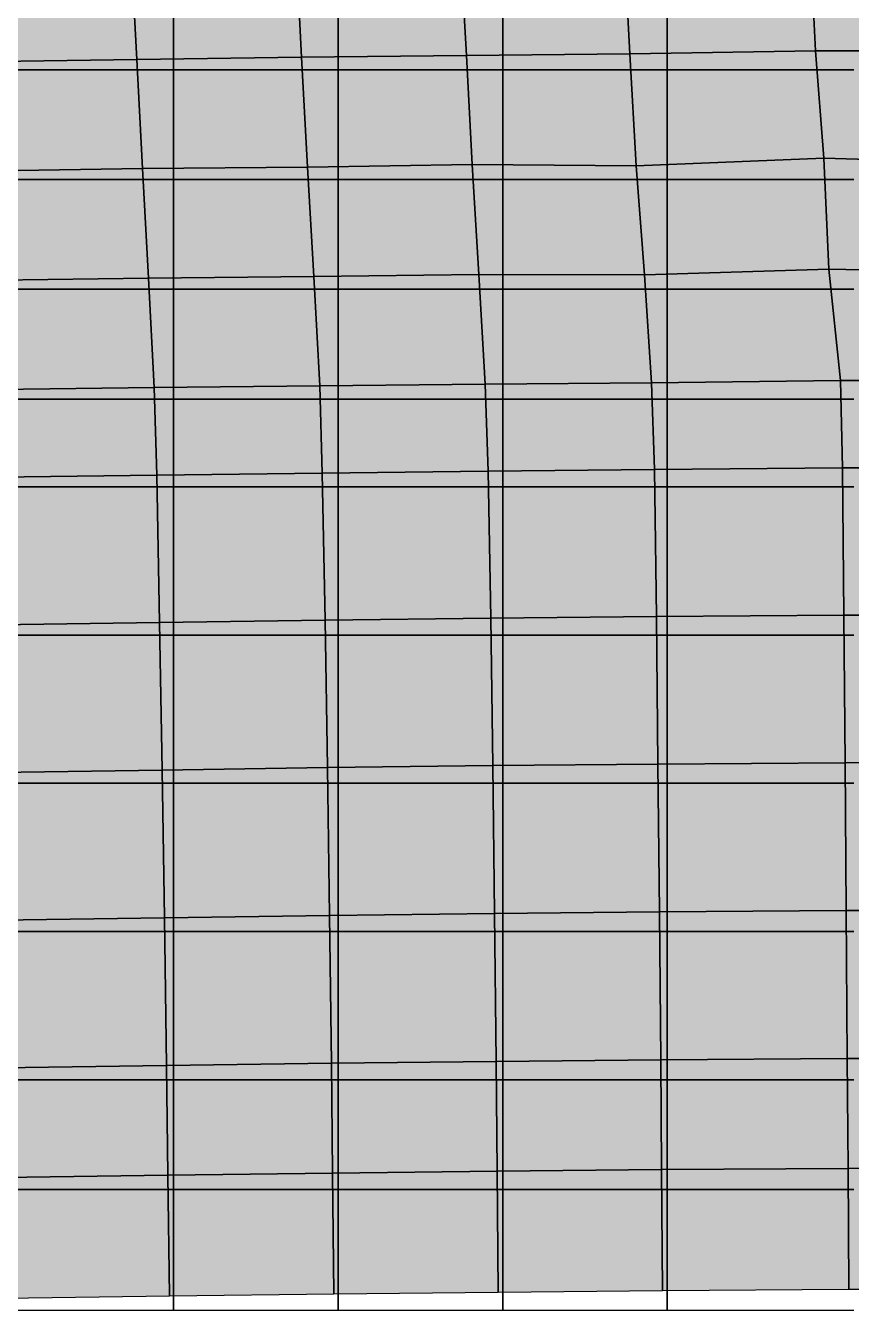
# Model space of a CAD drawing. Header units: inches. Extents: x -100 to 100, y -42 to 41.
# Drawn here: x 46.95 to 54.48, y -41.4 to -29.7 of the extents above; entities that cross this region are included whole.
import ezdxf

# ---------------------------------------------------------------- set-up
doc = ezdxf.new("R2010")
doc.units = ezdxf.units.IN
doc.header["$MEASUREMENT"] = 0
for name, color, linetype in [('Mesh-Ac1①', 7, 'Continuous'), ('Mesh-Acs', 7, 'Continuous'), ('Mesh-Ag1', 7, 'Continuous'), ('Mesh-Dc1', 7, 'Continuous'), ('Mesh-Dg1', 7, 'Continuous'), ('Mesh-Ds1', 7, 'Continuous'), ('Mesh-MPC', 7, 'Continuous'), ('Mesh-SCP(30%)_Ac1①', 7, 'Continuous'), ('Mesh-SCP(30%)_Acs', 7, 'Continuous'), ('Undeformed Mesh-Ag1', 7, 'Continuous'), ('Undeformed Mesh-Dc1', 7, 'Continuous'), ('Undeformed Mesh-Dg1', 7, 'Continuous'), ('Undeformed Mesh-Ds1', 7, 'Continuous'), ('Undeformed Mesh-SCP(30%)_Ac1①', 7, 'Continuous'), ('Undeformed Mesh-SCP(30%)_Acs', 7, 'Continuous')]:
    doc.layers.add(name, color=color, linetype=linetype)

msp = doc.modelspace()

# ---------------------------------------------------------------- linework, layer by layer
at = {"color": 7, "true_color": 0xffffff, "transparency": 33554687}
for p, q in [((54.1495, -29.9283), (54.1495, -29.9283)), ((54.2264, -30.9071), (54.2264, -30.9071)), ((54.2737, -31.9174), (54.2737, -31.9174)), ((54.3797, -32.9316), (54.3797, -32.9316))]:
    msp.add_line(p, q, dxfattribs=at)
for points in [[(46.3881, -28.43499), (47.9651, -30.0081), (47.8832, -28.40594)], [(49.3849, -28.3905), (47.8832, -28.40594), (47.9651, -30.0081)], [(49.3849, -28.3905), (47.9651, -30.0081), (49.4664, -29.9851)], [(50.8791, -28.3637), (49.3849, -28.3905), (49.4664, -29.9851)], [(50.8791, -28.3637), (49.4664, -29.9851), (50.9695, -29.9719)], [(50.8791, -28.3637), (52.4578, -29.9553), (52.3784, -28.3502)], [(50.8791, -28.3637), (50.9695, -29.9719), (52.4578, -29.9553)], [(52.3784, -28.3502), (54.1495, -29.9283), (54.0773, -28.3245)], [(52.3784, -28.3502), (52.4578, -29.9553), (54.1495, -29.9283)], [(56.1215, -29.9295), (56.0879, -28.3193), (54.0773, -28.3245)], [(56.1215, -29.9295), (54.0773, -28.3245), (54.1495, -29.9283)], [(46.3881, -28.43499), (46.4547, -30.02697), (47.9651, -30.0081)], [(54.2264, -30.9071), (54.1495, -29.9283), (52.4578, -29.9553)], [(54.1495, -29.9283), (54.2264, -30.9071), (56.2296, -30.9629)], [(54.1495, -29.9283), (56.2296, -30.9629), (56.1215, -29.9295)], [(46.4547, -30.02697), (48.0154, -31.00026), (47.9651, -30.0081)], [(46.4547, -30.02697), (46.5107, -31.0248), (48.0154, -31.00026)], [(48.0154, -31.00026), (49.4664, -29.9851), (47.9651, -30.0081)], [(48.0154, -31.00026), (49.5199, -30.989), (49.4664, -29.9851)], [(49.5199, -30.989), (50.9695, -29.9719), (49.4664, -29.9851)], [(49.5199, -30.989), (51.0223, -30.9643), (50.9695, -29.9719)], [(51.0223, -30.9643), (52.4578, -29.9553), (50.9695, -29.9719)], [(51.0223, -30.9643), (52.5158, -30.975), (52.4578, -29.9553)], [(54.2264, -30.9071), (52.4578, -29.9553), (52.5158, -30.975)], [(46.5107, -31.0248), (48.0723, -31.9997), (48.0154, -31.00026)], [(49.5199, -30.989), (48.0154, -31.00026), (48.0723, -31.9997)], [(49.5199, -30.989), (48.0723, -31.9997), (49.5777, -31.983)], [(51.0223, -30.9643), (49.5199, -30.989), (49.5777, -31.983)], [(51.0223, -30.9643), (49.5777, -31.983), (51.0811, -31.9665)], [(51.0223, -30.9643), (51.0811, -31.9665), (52.5925, -31.9696)], [(51.0223, -30.9643), (52.5925, -31.9696), (52.5158, -30.975)], [(54.2264, -30.9071), (52.5158, -30.975), (52.5925, -31.9696)], [(54.2264, -30.9071), (52.5925, -31.9696), (54.2737, -31.9174)], [(56.2701, -31.9527), (56.2296, -30.9629), (54.2264, -30.9071)], [(56.2701, -31.9527), (54.2264, -30.9071), (54.2737, -31.9174)], [(46.5107, -31.0248), (46.5661, -32.01807), (48.0723, -31.9997)], [(52.5925, -31.9696), (54.3797, -32.9316), (54.2737, -31.9174)], [(56.40278, -32.9287), (56.2701, -31.9527), (54.2737, -31.9174)], [(56.40278, -32.9287), (54.2737, -31.9174), (54.3797, -32.9316)], [(46.6193, -33.0154), (48.0723, -31.9997), (46.5661, -32.01807)], [(46.6193, -33.0154), (48.1241, -32.995), (48.0723, -31.9997)], [(48.1241, -32.995), (49.5777, -31.983), (48.0723, -31.9997)], [(48.1241, -32.995), (49.6318, -32.9789), (49.5777, -31.983)], [(49.6318, -32.9789), (51.0811, -31.9665), (49.5777, -31.983)], [(49.6318, -32.9789), (51.1397, -32.9631), (51.0811, -31.9665)], [(51.1397, -32.9631), (52.5925, -31.9696), (51.0811, -31.9665)], [(51.1397, -32.9631), (52.6575, -32.9534), (52.5925, -31.9696)], [(52.5925, -31.9696), (52.6575, -32.9534), (54.3797, -32.9316)], [(46.6193, -33.0154), (48.1474, -33.792), (48.1241, -32.995)], [(48.1474, -33.792), (49.6318, -32.9789), (48.1241, -32.995)], [(48.1474, -33.792), (49.655, -33.7736), (49.6318, -32.9789)], [(49.655, -33.7736), (51.1397, -32.9631), (49.6318, -32.9789)], [(49.655, -33.7736), (51.1673, -33.7576), (51.1397, -32.9631)], [(51.1673, -33.7576), (52.6575, -32.9534), (51.1397, -32.9631)], [(51.1673, -33.7576), (52.6826, -33.7411), (52.6575, -32.9534)], [(52.6826, -33.7411), (54.3797, -32.9316), (52.6575, -32.9534)], [(52.6826, -33.7411), (54.3968, -33.7267), (54.3797, -32.9316)], [(56.41063, -33.7188), (56.40278, -32.9287), (54.3797, -32.9316)], [(56.41063, -33.7188), (54.3797, -32.9316), (54.3968, -33.7267)], [(46.6193, -33.0154), (46.6411, -33.81237), (48.1474, -33.792)], [(46.6411, -33.81237), (48.1721, -35.1356), (48.1474, -33.792)], [(46.6411, -33.81237), (46.6664, -35.15799), (48.1721, -35.1356)], [(48.1474, -33.792), (49.681, -35.1151), (49.655, -33.7736)], [(48.1474, -33.792), (48.1721, -35.1356), (49.681, -35.1151)], [(49.655, -33.7736), (51.1912, -35.096), (51.1673, -33.7576)], [(49.655, -33.7736), (49.681, -35.1151), (51.1912, -35.096)], [(51.1912, -35.096), (52.6826, -33.7411), (51.1673, -33.7576)], [(51.1912, -35.096), (52.7006, -35.0805), (52.6826, -33.7411)], [(52.6826, -33.7411), (54.40978, -35.0689), (54.3968, -33.7267)], [(52.6826, -33.7411), (52.7006, -35.0805), (54.40978, -35.0689)], [(56.4201, -35.0603), (56.41063, -33.7188), (54.3968, -33.7267)], [(56.4201, -35.0603), (54.3968, -33.7267), (54.40978, -35.0689)], [(49.70277, -36.4574), (51.1912, -35.096), (49.681, -35.1151)], [(49.70277, -36.4574), (51.20926, -36.4388), (51.1912, -35.096)], [(51.20926, -36.4388), (52.7006, -35.0805), (51.1912, -35.096)], [(51.20926, -36.4388), (52.71487, -36.4242), (52.7006, -35.0805)], [(52.7006, -35.0805), (54.42135, -36.4127), (54.40978, -35.0689)], [(52.7006, -35.0805), (52.71487, -36.4242), (54.42135, -36.4127)], [(56.42847, -36.4047), (56.4201, -35.0603), (54.40978, -35.0689)], [(56.42847, -36.4047), (54.40978, -35.0689), (54.42135, -36.4127)], [(46.6892, -36.50291), (48.1721, -35.1356), (46.6664, -35.15799)], [(46.6892, -36.50291), (48.1961, -36.4793), (48.1721, -35.1356)], [(48.1961, -36.4793), (49.681, -35.1151), (48.1721, -35.1356)], [(48.1961, -36.4793), (49.70277, -36.4574), (49.681, -35.1151)], [(46.71144, -37.8473), (48.1961, -36.4793), (46.6892, -36.50291)], [(46.71144, -37.8473), (48.21674, -37.824), (48.1961, -36.4793)], [(48.1961, -36.4793), (49.72127, -37.8026), (49.70277, -36.4574)], [(48.1961, -36.4793), (48.21674, -37.824), (49.72127, -37.8026)], [(49.70277, -36.4574), (51.22473, -37.7846), (51.20926, -36.4388)], [(49.70277, -36.4574), (49.72127, -37.8026), (51.22473, -37.7846)], [(51.22473, -37.7846), (52.71487, -36.4242), (51.20926, -36.4388)], [(51.22473, -37.7846), (52.72813, -37.7703), (52.71487, -36.4242)], [(52.71487, -36.4242), (54.43159, -37.7588), (54.42135, -36.4127)], [(52.71487, -36.4242), (52.72813, -37.7703), (54.43159, -37.7588)], [(56.43582, -37.751), (56.42847, -36.4047), (54.42135, -36.4127)], [(56.43582, -37.751), (54.42135, -36.4127), (54.43159, -37.7588)], [(51.22473, -37.7846), (49.72127, -37.8026), (49.73802, -39.1502)], [(51.22473, -37.7846), (49.73802, -39.1502), (51.23936, -39.1327)], [(51.22473, -37.7846), (52.73994, -39.1186), (52.72813, -37.7703)], [(51.22473, -37.7846), (51.23936, -39.1327), (52.73994, -39.1186)], [(52.72813, -37.7703), (54.44073, -39.1071), (54.43159, -37.7588)], [(52.72813, -37.7703), (52.73994, -39.1186), (54.44073, -39.1071)], [(54.44073, -39.1071), (56.43582, -37.751), (54.43159, -37.7588)], [(54.44073, -39.1071), (56.44179, -39.0991), (56.43582, -37.751)], [(46.71144, -37.8473), (48.23598, -39.1705), (48.21674, -37.824)], [(46.71144, -37.8473), (46.73204, -39.1924), (48.23598, -39.1705)], [(49.72127, -37.8026), (48.21674, -37.824), (48.23598, -39.1705)], [(49.72127, -37.8026), (48.23598, -39.1705), (49.73802, -39.1502)], [(46.74587, -40.1901), (48.23598, -39.1705), (46.73204, -39.1924)], [(46.74587, -40.1901), (48.24743, -40.1691), (48.23598, -39.1705)], [(48.24743, -40.1691), (49.73802, -39.1502), (48.23598, -39.1705)], [(48.24743, -40.1691), (49.74834, -40.1496), (49.73802, -39.1502)], [(49.74834, -40.1496), (51.23936, -39.1327), (49.73802, -39.1502)], [(49.74834, -40.1496), (51.24826, -40.1325), (51.23936, -39.1327)], [(51.23936, -39.1327), (52.74801, -40.1186), (52.73994, -39.1186)], [(51.23936, -39.1327), (51.24826, -40.1325), (52.74801, -40.1186)], [(52.74801, -40.1186), (54.44073, -39.1071), (52.73994, -39.1186)], [(52.74801, -40.1186), (54.44731, -40.107), (54.44073, -39.1071)], [(56.44179, -39.0991), (54.44073, -39.1071), (54.44731, -40.107)], [(56.44179, -39.0991), (54.44731, -40.107), (56.4467, -40.0989)], [(51.24826, -40.1325), (49.74834, -40.1496), (49.76147, -41.2502)], [(51.24826, -40.1325), (49.76147, -41.2502), (51.25944, -41.2334)], [(51.24826, -40.1325), (52.75709, -41.2196), (52.74801, -40.1186)], [(51.24826, -40.1325), (51.25944, -41.2334), (52.75709, -41.2196)], [(54.44731, -40.107), (52.74801, -40.1186), (52.75709, -41.2196)], [(54.44731, -40.107), (52.75709, -41.2196), (54.45461, -41.208)], [(56.4467, -40.0989), (54.44731, -40.107), (54.45461, -41.208)], [(56.4467, -40.0989), (54.45461, -41.208), (56.45185, -41.1997)], [(48.24743, -40.1691), (46.74587, -40.1901), (46.76449, -41.2895)], [(48.24743, -40.1691), (46.76449, -41.2895), (48.26348, -41.2693)], [(49.74834, -40.1496), (48.24743, -40.1691), (48.26348, -41.2693)], [(49.74834, -40.1496), (48.26348, -41.2693), (49.76147, -41.2502)]]:
    msp.add_solid(points, dxfattribs=at)
at = {"layer": 'Mesh-Ac1①', "color": 18, "true_color": 0x000000, "transparency": 33554559}
for p, q in [((54.0773, -28.3245), (54.1495, -29.9283)), ((54.1495, -29.9283), (56.1215, -29.9295))]:
    msp.add_line(p, q, dxfattribs=at)
at = {"layer": 'Mesh-Acs', "color": 18, "true_color": 0x000000, "transparency": 33554559}
for p, q in [((54.1495, -29.9283), (54.2264, -30.9071)), ((56.1215, -29.9295), (54.1495, -29.9283)), ((56.2296, -30.9629), (54.2264, -30.9071)), ((54.2264, -30.9071), (54.2737, -31.9174)), ((54.2264, -30.9071), (56.2296, -30.9629)), ((56.2701, -31.9527), (54.2737, -31.9174)), ((54.2737, -31.9174), (54.3797, -32.9316)), ((54.2737, -31.9174), (56.2701, -31.9527)), ((54.3797, -32.9316), (56.40278, -32.9287))]:
    msp.add_line(p, q, dxfattribs=at)
at = {"layer": 'Mesh-Ag1', "color": 18, "true_color": 0x000000, "transparency": 33554559}
for p, q in [((48.1241, -32.995), (46.6193, -33.0154)), ((49.6318, -32.9789), (48.1241, -32.995)), ((48.1474, -33.792), (48.1241, -32.995)), ((48.1241, -32.995), (48.1474, -33.792)), ((51.1397, -32.9631), (49.6318, -32.9789)), ((49.655, -33.7736), (49.6318, -32.9789)), ((49.6318, -32.9789), (49.655, -33.7736)), ((52.6575, -32.9534), (51.1397, -32.9631)), ((51.1673, -33.7576), (51.1397, -32.9631)), ((51.1397, -32.9631), (51.1673, -33.7576)), ((54.3797, -32.9316), (52.6575, -32.9534)), ((52.6826, -33.7411), (52.6575, -32.9534)), ((52.6575, -32.9534), (52.6826, -33.7411)), ((56.40278, -32.9287), (54.3797, -32.9316)), ((54.3968, -33.7267), (54.3797, -32.9316)), ((54.3797, -32.9316), (54.3968, -33.7267)), ((46.6411, -33.81237), (48.1474, -33.792)), ((48.1474, -33.792), (49.655, -33.7736)), ((49.655, -33.7736), (51.1673, -33.7576)), ((51.1673, -33.7576), (52.6826, -33.7411)), ((52.6826, -33.7411), (54.3968, -33.7267)), ((54.3968, -33.7267), (56.41063, -33.7188))]:
    msp.add_line(p, q, dxfattribs=at)
at = {"layer": 'Mesh-Dc1', "color": 18, "true_color": 0x000000, "transparency": 33554559}
for p, q in [((48.1474, -33.792), (46.6411, -33.81237)), ((49.655, -33.7736), (48.1474, -33.792)), ((48.1721, -35.1356), (48.1474, -33.792)), ((48.1474, -33.792), (48.1721, -35.1356)), ((51.1673, -33.7576), (49.655, -33.7736)), ((49.681, -35.1151), (49.655, -33.7736)), ((49.655, -33.7736), (49.681, -35.1151)), ((52.6826, -33.7411), (51.1673, -33.7576)), ((51.1912, -35.096), (51.1673, -33.7576)), ((51.1673, -33.7576), (51.1912, -35.096)), ((54.3968, -33.7267), (52.6826, -33.7411)), ((52.7006, -35.0805), (52.6826, -33.7411)), ((52.6826, -33.7411), (52.7006, -35.0805)), ((56.41063, -33.7188), (54.3968, -33.7267)), ((54.40978, -35.0689), (54.3968, -33.7267)), ((54.3968, -33.7267), (54.40978, -35.0689)), ((51.1912, -35.096), (49.681, -35.1151)), ((49.681, -35.1151), (51.1912, -35.096)), ((52.7006, -35.0805), (51.1912, -35.096)), ((51.1912, -35.096), (52.7006, -35.0805)), ((51.20926, -36.4388), (51.1912, -35.096)), ((51.1912, -35.096), (51.20926, -36.4388)), ((54.40978, -35.0689), (52.7006, -35.0805)), ((52.7006, -35.0805), (54.40978, -35.0689)), ((52.71487, -36.4242), (52.7006, -35.0805)), ((52.7006, -35.0805), (52.71487, -36.4242)), ((56.4201, -35.0603), (54.40978, -35.0689)), ((54.40978, -35.0689), (56.4201, -35.0603)), ((54.42135, -36.4127), (54.40978, -35.0689)), ((54.40978, -35.0689), (54.42135, -36.4127)), ((48.1721, -35.1356), (46.6664, -35.15799)), ((46.6664, -35.15799), (48.1721, -35.1356)), ((49.681, -35.1151), (48.1721, -35.1356)), ((48.1721, -35.1356), (49.681, -35.1151)), ((48.1961, -36.4793), (48.1721, -35.1356)), ((48.1721, -35.1356), (48.1961, -36.4793)), ((49.70277, -36.4574), (49.681, -35.1151)), ((49.681, -35.1151), (49.70277, -36.4574)), ((46.6892, -36.50291), (48.1961, -36.4793)), ((48.1961, -36.4793), (46.6892, -36.50291)), ((49.70277, -36.4574), (48.1961, -36.4793)), ((48.1961, -36.4793), (49.70277, -36.4574)), ((48.21674, -37.824), (48.1961, -36.4793)), ((48.1961, -36.4793), (48.21674, -37.824)), ((51.20926, -36.4388), (49.70277, -36.4574)), ((49.70277, -36.4574), (51.20926, -36.4388)), ((49.72127, -37.8026), (49.70277, -36.4574)), ((49.70277, -36.4574), (49.72127, -37.8026)), ((52.71487, -36.4242), (51.20926, -36.4388)), ((51.20926, -36.4388), (52.71487, -36.4242)), ((51.22473, -37.7846), (51.20926, -36.4388)), ((51.20926, -36.4388), (51.22473, -37.7846)), ((54.42135, -36.4127), (52.71487, -36.4242)), ((52.71487, -36.4242), (54.42135, -36.4127)), ((52.72813, -37.7703), (52.71487, -36.4242)), ((52.71487, -36.4242), (52.72813, -37.7703)), ((56.42847, -36.4047), (54.42135, -36.4127)), ((54.42135, -36.4127), (56.42847, -36.4047)), ((54.43159, -37.7588), (54.42135, -36.4127)), ((54.42135, -36.4127), (54.43159, -37.7588)), ((51.22473, -37.7846), (49.72127, -37.8026)), ((49.72127, -37.8026), (51.22473, -37.7846)), ((52.72813, -37.7703), (51.22473, -37.7846)), ((51.22473, -37.7846), (52.72813, -37.7703)), ((51.23936, -39.1327), (51.22473, -37.7846)), ((51.22473, -37.7846), (51.23936, -39.1327)), ((54.43159, -37.7588), (52.72813, -37.7703)), ((52.72813, -37.7703), (54.43159, -37.7588)), ((52.73994, -39.1186), (52.72813, -37.7703)), ((52.72813, -37.7703), (52.73994, -39.1186)), ((56.43582, -37.751), (54.43159, -37.7588)), ((54.43159, -37.7588), (56.43582, -37.751)), ((54.44073, -39.1071), (54.43159, -37.7588)), ((54.43159, -37.7588), (54.44073, -39.1071)), ((48.21674, -37.824), (46.71144, -37.8473)), ((46.71144, -37.8473), (48.21674, -37.824)), ((49.72127, -37.8026), (48.21674, -37.824)), ((48.21674, -37.824), (49.72127, -37.8026)), ((48.23598, -39.1705), (48.21674, -37.824)), ((48.21674, -37.824), (48.23598, -39.1705)), ((49.73802, -39.1502), (49.72127, -37.8026)), ((49.72127, -37.8026), (49.73802, -39.1502)), ((46.73204, -39.1924), (48.23598, -39.1705)), ((48.23598, -39.1705), (49.73802, -39.1502)), ((49.73802, -39.1502), (51.23936, -39.1327)), ((51.23936, -39.1327), (52.73994, -39.1186)), ((52.73994, -39.1186), (54.44073, -39.1071)), ((54.44073, -39.1071), (56.44179, -39.0991))]:
    msp.add_line(p, q, dxfattribs=at)
at = {"layer": 'Mesh-Dg1', "color": 18, "true_color": 0x000000, "transparency": 33554559}
for p, q in [((51.24826, -40.1325), (49.74834, -40.1496)), ((52.74801, -40.1186), (51.24826, -40.1325)), ((51.25944, -41.2334), (51.24826, -40.1325)), ((51.24826, -40.1325), (51.25944, -41.2334)), ((54.44731, -40.107), (52.74801, -40.1186)), ((52.75709, -41.2196), (52.74801, -40.1186)), ((52.74801, -40.1186), (52.75709, -41.2196)), ((56.4467, -40.0989), (54.44731, -40.107)), ((54.45461, -41.208), (54.44731, -40.107)), ((54.44731, -40.107), (54.45461, -41.208)), ((48.24743, -40.1691), (46.74587, -40.1901)), ((49.74834, -40.1496), (48.24743, -40.1691)), ((48.26348, -41.2693), (48.24743, -40.1691)), ((48.24743, -40.1691), (48.26348, -41.2693)), ((49.76147, -41.2502), (49.74834, -40.1496)), ((49.74834, -40.1496), (49.76147, -41.2502)), ((46.76449, -41.2895), (48.26348, -41.2693)), ((48.26348, -41.2693), (49.76147, -41.2502)), ((49.76147, -41.2502), (51.25944, -41.2334)), ((51.25944, -41.2334), (52.75709, -41.2196)), ((52.75709, -41.2196), (54.45461, -41.208)), ((54.45461, -41.208), (56.45185, -41.1997))]:
    msp.add_line(p, q, dxfattribs=at)
at = {"layer": 'Mesh-Ds1', "color": 18, "true_color": 0x000000, "transparency": 33554559}
for p, q in [((48.23598, -39.1705), (46.73204, -39.1924)), ((49.73802, -39.1502), (48.23598, -39.1705)), ((48.24743, -40.1691), (48.23598, -39.1705)), ((48.23598, -39.1705), (48.24743, -40.1691)), ((51.23936, -39.1327), (49.73802, -39.1502)), ((49.74834, -40.1496), (49.73802, -39.1502)), ((49.73802, -39.1502), (49.74834, -40.1496)), ((52.73994, -39.1186), (51.23936, -39.1327)), ((51.24826, -40.1325), (51.23936, -39.1327)), ((51.23936, -39.1327), (51.24826, -40.1325)), ((54.44073, -39.1071), (52.73994, -39.1186)), ((52.74801, -40.1186), (52.73994, -39.1186)), ((52.73994, -39.1186), (52.74801, -40.1186)), ((56.44179, -39.0991), (54.44073, -39.1071)), ((54.44731, -40.107), (54.44073, -39.1071)), ((54.44073, -39.1071), (54.44731, -40.107)), ((49.74834, -40.1496), (51.24826, -40.1325)), ((51.24826, -40.1325), (52.74801, -40.1186)), ((52.74801, -40.1186), (54.44731, -40.107)), ((54.44731, -40.107), (56.4467, -40.0989)), ((46.74587, -40.1901), (48.24743, -40.1691)), ((48.24743, -40.1691), (49.74834, -40.1496))]:
    msp.add_line(p, q, dxfattribs=at)
at = {"layer": 'Mesh-MPC', "color": 18, "true_color": 0x000000, "transparency": 33554559}
for p, q in [((54.1495, -29.9283), (54.1495, -29.9283)), ((54.2264, -30.9071), (54.2264, -30.9071)), ((54.2737, -31.9174), (54.2737, -31.9174)), ((54.3797, -32.9316), (54.3797, -32.9316))]:
    msp.add_line(p, q, dxfattribs=at)
at = {"layer": 'Mesh-SCP(30%)_Ac1①', "color": 18, "true_color": 0x000000, "transparency": 33554559}
for p, q in [((47.9651, -30.0081), (47.8832, -28.40594)), ((47.8832, -28.40594), (47.9651, -30.0081)), ((49.4664, -29.9851), (49.3849, -28.3905)), ((49.3849, -28.3905), (49.4664, -29.9851)), ((50.9695, -29.9719), (50.8791, -28.3637)), ((50.8791, -28.3637), (50.9695, -29.9719)), ((52.4578, -29.9553), (52.3784, -28.3502)), ((52.3784, -28.3502), (52.4578, -29.9553)), ((54.1495, -29.9283), (54.0773, -28.3245)), ((52.4578, -29.9553), (54.1495, -29.9283)), ((46.4547, -30.02697), (47.9651, -30.0081)), ((47.9651, -30.0081), (49.4664, -29.9851)), ((49.4664, -29.9851), (50.9695, -29.9719)), ((50.9695, -29.9719), (52.4578, -29.9553))]:
    msp.add_line(p, q, dxfattribs=at)
at = {"layer": 'Mesh-SCP(30%)_Acs', "color": 18, "true_color": 0x000000, "transparency": 33554559}
for p, q in [((54.1495, -29.9283), (52.4578, -29.9553)), ((54.2264, -30.9071), (54.1495, -29.9283)), ((47.9651, -30.0081), (46.4547, -30.02697)), ((49.4664, -29.9851), (47.9651, -30.0081)), ((48.0154, -31.00026), (47.9651, -30.0081)), ((47.9651, -30.0081), (48.0154, -31.00026)), ((50.9695, -29.9719), (49.4664, -29.9851)), ((49.5199, -30.989), (49.4664, -29.9851)), ((49.4664, -29.9851), (49.5199, -30.989)), ((52.4578, -29.9553), (50.9695, -29.9719)), ((51.0223, -30.9643), (50.9695, -29.9719)), ((50.9695, -29.9719), (51.0223, -30.9643)), ((52.5158, -30.975), (52.4578, -29.9553)), ((52.4578, -29.9553), (52.5158, -30.975)), ((48.0154, -31.00026), (46.5107, -31.0248)), ((46.5107, -31.0248), (48.0154, -31.00026)), ((49.5199, -30.989), (48.0154, -31.00026)), ((48.0154, -31.00026), (49.5199, -30.989)), ((48.0723, -31.9997), (48.0154, -31.00026)), ((48.0154, -31.00026), (48.0723, -31.9997)), ((51.0223, -30.9643), (49.5199, -30.989)), ((49.5199, -30.989), (51.0223, -30.9643)), ((49.5777, -31.983), (49.5199, -30.989)), ((49.5199, -30.989), (49.5777, -31.983)), ((51.0811, -31.9665), (51.0223, -30.9643)), ((51.0223, -30.9643), (51.0811, -31.9665)), ((52.5158, -30.975), (51.0223, -30.9643)), ((51.0223, -30.9643), (52.5158, -30.975)), ((54.2264, -30.9071), (52.5158, -30.975)), ((52.5158, -30.975), (54.2264, -30.9071)), ((52.5925, -31.9696), (52.5158, -30.975)), ((52.5158, -30.975), (52.5925, -31.9696)), ((54.2737, -31.9174), (54.2264, -30.9071)), ((52.5925, -31.9696), (54.2737, -31.9174)), ((54.2737, -31.9174), (52.5925, -31.9696)), ((54.3797, -32.9316), (54.2737, -31.9174)), ((48.0723, -31.9997), (46.5661, -32.01807)), ((46.5661, -32.01807), (48.0723, -31.9997)), ((49.5777, -31.983), (48.0723, -31.9997)), ((48.0723, -31.9997), (49.5777, -31.983)), ((48.1241, -32.995), (48.0723, -31.9997)), ((48.0723, -31.9997), (48.1241, -32.995)), ((51.0811, -31.9665), (49.5777, -31.983)), ((49.5777, -31.983), (51.0811, -31.9665)), ((49.6318, -32.9789), (49.5777, -31.983)), ((49.5777, -31.983), (49.6318, -32.9789)), ((51.1397, -32.9631), (51.0811, -31.9665)), ((51.0811, -31.9665), (52.5925, -31.9696)), ((52.5925, -31.9696), (51.0811, -31.9665)), ((51.0811, -31.9665), (51.1397, -32.9631)), ((52.6575, -32.9534), (52.5925, -31.9696)), ((52.5925, -31.9696), (52.6575, -32.9534)), ((46.6193, -33.0154), (48.1241, -32.995)), ((48.1241, -32.995), (49.6318, -32.9789)), ((49.6318, -32.9789), (51.1397, -32.9631)), ((51.1397, -32.9631), (52.6575, -32.9534)), ((52.6575, -32.9534), (54.3797, -32.9316))]:
    msp.add_line(p, q, dxfattribs=at)
at = {"layer": 'Undeformed Mesh-Ag1', "color": 1, "true_color": 0xff0000, "transparency": 33554687}
for p, q in [((48.3, -33.1), (46.8, -33.1)), ((48.3, -33.9), (48.3, -33.1)), ((49.8, -33.1), (48.3, -33.1)), ((48.3, -33.1), (48.3, -33.9)), ((49.8, -33.9), (49.8, -33.1)), ((51.3, -33.1), (49.8, -33.1)), ((49.8, -33.1), (49.8, -33.9)), ((51.3, -33.9), (51.3, -33.1)), ((52.8, -33.1), (51.3, -33.1)), ((51.3, -33.1), (51.3, -33.9)), ((52.8, -33.9), (52.8, -33.1)), ((54.5, -33.1), (52.8, -33.1)), ((52.8, -33.1), (52.8, -33.9)), ((46.8, -33.9), (48.3, -33.9)), ((48.3, -33.9), (49.8, -33.9)), ((49.8, -33.9), (51.3, -33.9)), ((51.3, -33.9), (52.8, -33.9)), ((52.8, -33.9), (54.5, -33.9))]:
    msp.add_line(p, q, dxfattribs=at)
at = {"layer": 'Undeformed Mesh-Dc1', "color": 1, "true_color": 0xff0000, "transparency": 33554687}
for p, q in [((48.3, -33.9), (46.8, -33.9)), ((48.3, -35.25), (48.3, -33.9)), ((48.3, -33.9), (48.3, -35.25)), ((49.8, -33.9), (48.3, -33.9)), ((49.8, -35.25), (49.8, -33.9)), ((49.8, -33.9), (49.8, -35.25)), ((51.3, -33.9), (49.8, -33.9)), ((51.3, -35.25), (51.3, -33.9)), ((52.8, -33.9), (51.3, -33.9)), ((51.3, -33.9), (51.3, -35.25)), ((52.8, -35.25), (52.8, -33.9)), ((52.8, -33.9), (52.8, -35.25)), ((54.5, -33.9), (52.8, -33.9)), ((48.3, -35.25), (46.8, -35.25)), ((46.8, -35.25), (48.3, -35.25)), ((48.3, -36.6), (48.3, -35.25)), ((49.8, -35.25), (48.3, -35.25)), ((48.3, -35.25), (48.3, -36.6)), ((48.3, -35.25), (49.8, -35.25)), ((49.8, -36.6), (49.8, -35.25)), ((51.3, -35.25), (49.8, -35.25)), ((49.8, -35.25), (49.8, -36.6)), ((49.8, -35.25), (51.3, -35.25)), ((51.3, -36.6), (51.3, -35.25)), ((52.8, -35.25), (51.3, -35.25)), ((51.3, -35.25), (51.3, -36.6)), ((51.3, -35.25), (52.8, -35.25)), ((52.8, -36.6), (52.8, -35.25)), ((52.8, -35.25), (52.8, -36.6)), ((54.5, -35.25), (52.8, -35.25)), ((52.8, -35.25), (54.5, -35.25)), ((46.8, -36.6), (48.3, -36.6)), ((48.3, -36.6), (46.8, -36.6)), ((48.3, -37.95), (48.3, -36.6)), ((48.3, -36.6), (48.3, -37.95)), ((49.8, -36.6), (48.3, -36.6)), ((48.3, -36.6), (49.8, -36.6)), ((49.8, -37.95), (49.8, -36.6)), ((49.8, -36.6), (49.8, -37.95)), ((51.3, -36.6), (49.8, -36.6)), ((49.8, -36.6), (51.3, -36.6)), ((51.3, -37.95), (51.3, -36.6)), ((52.8, -36.6), (51.3, -36.6)), ((51.3, -36.6), (51.3, -37.95)), ((51.3, -36.6), (52.8, -36.6)), ((52.8, -37.95), (52.8, -36.6)), ((52.8, -36.6), (52.8, -37.95)), ((54.5, -36.6), (52.8, -36.6)), ((52.8, -36.6), (54.5, -36.6)), ((48.3, -37.95), (46.8, -37.95)), ((46.8, -37.95), (48.3, -37.95)), ((48.3, -39.3), (48.3, -37.95)), ((49.8, -37.95), (48.3, -37.95)), ((48.3, -37.95), (48.3, -39.3)), ((48.3, -37.95), (49.8, -37.95)), ((49.8, -39.3), (49.8, -37.95)), ((51.3, -37.95), (49.8, -37.95)), ((49.8, -37.95), (49.8, -39.3)), ((49.8, -37.95), (51.3, -37.95)), ((51.3, -39.3), (51.3, -37.95)), ((51.3, -37.95), (51.3, -39.3)), ((52.8, -37.95), (51.3, -37.95)), ((51.3, -37.95), (52.8, -37.95)), ((52.8, -39.3), (52.8, -37.95)), ((52.8, -37.95), (52.8, -39.3)), ((54.5, -37.95), (52.8, -37.95)), ((52.8, -37.95), (54.5, -37.95)), ((46.8, -39.3), (48.3, -39.3)), ((48.3, -39.3), (49.8, -39.3)), ((49.8, -39.3), (51.3, -39.3)), ((51.3, -39.3), (52.8, -39.3)), ((52.8, -39.3), (54.5, -39.3))]:
    msp.add_line(p, q, dxfattribs=at)
at = {"layer": 'Undeformed Mesh-Dg1', "color": 1, "true_color": 0xff0000, "transparency": 33554687}
for p, q in [((48.3, -40.3), (46.8, -40.3)), ((48.3, -41.4), (48.3, -40.3)), ((49.8, -40.3), (48.3, -40.3)), ((48.3, -40.3), (48.3, -41.4)), ((49.8, -41.4), (49.8, -40.3)), ((51.3, -40.3), (49.8, -40.3)), ((49.8, -40.3), (49.8, -41.4)), ((51.3, -41.4), (51.3, -40.3)), ((51.3, -40.3), (51.3, -41.4)), ((52.8, -40.3), (51.3, -40.3)), ((52.8, -41.4), (52.8, -40.3)), ((54.5, -40.3), (52.8, -40.3)), ((52.8, -40.3), (52.8, -41.4)), ((46.8, -41.4), (48.3, -41.4)), ((48.3, -41.4), (49.8, -41.4)), ((49.8, -41.4), (51.3, -41.4)), ((51.3, -41.4), (52.8, -41.4)), ((52.8, -41.4), (54.5, -41.4))]:
    msp.add_line(p, q, dxfattribs=at)
at = {"layer": 'Undeformed Mesh-Ds1', "color": 1, "true_color": 0xff0000, "transparency": 33554687}
for p, q in [((48.3, -39.3), (46.8, -39.3)), ((48.3, -40.3), (48.3, -39.3)), ((49.8, -39.3), (48.3, -39.3)), ((48.3, -39.3), (48.3, -40.3)), ((49.8, -40.3), (49.8, -39.3)), ((51.3, -39.3), (49.8, -39.3)), ((49.8, -39.3), (49.8, -40.3)), ((51.3, -40.3), (51.3, -39.3)), ((51.3, -39.3), (51.3, -40.3)), ((52.8, -39.3), (51.3, -39.3)), ((52.8, -40.3), (52.8, -39.3)), ((54.5, -39.3), (52.8, -39.3)), ((52.8, -39.3), (52.8, -40.3)), ((46.8, -40.3), (48.3, -40.3)), ((48.3, -40.3), (49.8, -40.3)), ((49.8, -40.3), (51.3, -40.3)), ((51.3, -40.3), (52.8, -40.3)), ((52.8, -40.3), (54.5, -40.3))]:
    msp.add_line(p, q, dxfattribs=at)
at = {"layer": 'Undeformed Mesh-SCP(30%)_Ac1①', "color": 1, "true_color": 0xff0000, "transparency": 33554687}
for p, q in [((48.3, -30.1), (48.3, -28.5)), ((48.3, -28.5), (48.3, -30.1)), ((49.8, -30.1), (49.8, -28.5)), ((49.8, -28.5), (49.8, -30.1)), ((51.3, -30.1), (51.3, -28.5)), ((51.3, -28.5), (51.3, -30.1)), ((52.8, -30.1), (52.8, -28.5)), ((52.8, -28.5), (52.8, -30.1)), ((46.8, -30.1), (48.3, -30.1)), ((48.3, -30.1), (49.8, -30.1)), ((49.8, -30.1), (51.3, -30.1)), ((51.3, -30.1), (52.8, -30.1)), ((52.8, -30.1), (54.5, -30.1))]:
    msp.add_line(p, q, dxfattribs=at)
at = {"layer": 'Undeformed Mesh-SCP(30%)_Acs', "color": 1, "true_color": 0xff0000, "transparency": 33554687}
for p, q in [((48.3, -30.1), (46.8, -30.1)), ((48.3, -31.1), (48.3, -30.1)), ((49.8, -30.1), (48.3, -30.1)), ((48.3, -30.1), (48.3, -31.1)), ((49.8, -31.1), (49.8, -30.1)), ((51.3, -30.1), (49.8, -30.1)), ((49.8, -30.1), (49.8, -31.1)), ((51.3, -31.1), (51.3, -30.1)), ((52.8, -30.1), (51.3, -30.1)), ((51.3, -30.1), (51.3, -31.1)), ((52.8, -31.1), (52.8, -30.1)), ((54.5, -30.1), (52.8, -30.1)), ((52.8, -30.1), (52.8, -31.1)), ((48.3, -31.1), (46.8, -31.1)), ((46.8, -31.1), (48.3, -31.1)), ((48.3, -32.1), (48.3, -31.1)), ((49.8, -31.1), (48.3, -31.1)), ((48.3, -31.1), (48.3, -32.1)), ((48.3, -31.1), (49.8, -31.1)), ((49.8, -32.1), (49.8, -31.1)), ((51.3, -31.1), (49.8, -31.1)), ((49.8, -31.1), (49.8, -32.1)), ((49.8, -31.1), (51.3, -31.1)), ((51.3, -32.1), (51.3, -31.1)), ((51.3, -31.1), (51.3, -32.1)), ((52.8, -31.1), (51.3, -31.1)), ((51.3, -31.1), (52.8, -31.1)), ((52.8, -32.1), (52.8, -31.1)), ((54.5, -31.1), (52.8, -31.1)), ((52.8, -31.1), (52.8, -32.1)), ((52.8, -31.1), (54.5, -31.1)), ((48.3, -32.1), (46.8, -32.1)), ((46.8, -32.1), (48.3, -32.1)), ((48.3, -33.1), (48.3, -32.1)), ((49.8, -32.1), (48.3, -32.1)), ((48.3, -32.1), (48.3, -33.1)), ((48.3, -32.1), (49.8, -32.1)), ((49.8, -33.1), (49.8, -32.1)), ((51.3, -32.1), (49.8, -32.1)), ((49.8, -32.1), (49.8, -33.1)), ((49.8, -32.1), (51.3, -32.1)), ((51.3, -33.1), (51.3, -32.1)), ((51.3, -32.1), (52.8, -32.1)), ((52.8, -32.1), (51.3, -32.1)), ((51.3, -32.1), (51.3, -33.1)), ((52.8, -32.1), (54.5, -32.1)), ((52.8, -33.1), (52.8, -32.1)), ((52.8, -32.1), (52.8, -33.1)), ((54.5, -32.1), (52.8, -32.1)), ((46.8, -33.1), (48.3, -33.1)), ((48.3, -33.1), (49.8, -33.1)), ((49.8, -33.1), (51.3, -33.1)), ((51.3, -33.1), (52.8, -33.1)), ((52.8, -33.1), (54.5, -33.1))]:
    msp.add_line(p, q, dxfattribs=at)

doc.saveas('drawing.dxf')
